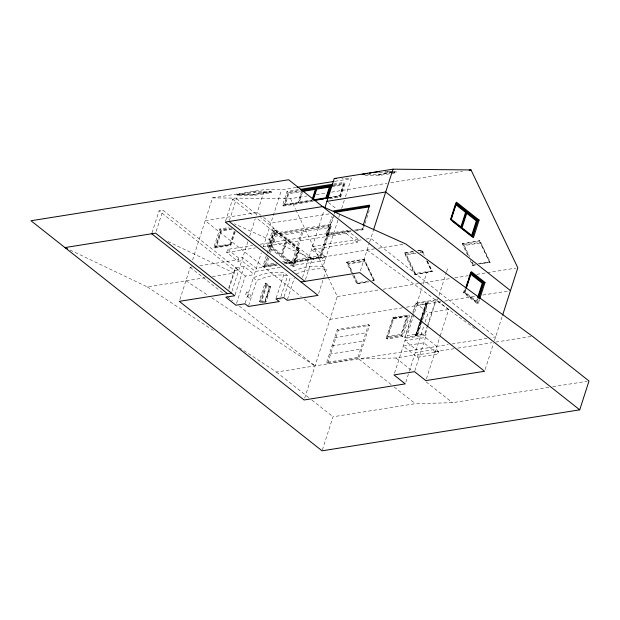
<?xml version="1.0" encoding="UTF-8"?>
<svg xmlns="http://www.w3.org/2000/svg" width="620" height="620" viewBox="0 0 620 620"><rect width="100%" height="100%" fill="white"/><g stroke="black" fill="none" stroke-linecap="round" stroke-linejoin="round"><path stroke-width="0.46" stroke-dasharray="3.1 2.33" d="M152.016 232.849L159.077 210.862L162.936 210.25L238.731 270.157L234.871 270.769L159.077 210.862M156.17 231.322L162.936 210.25M179.877 299.561L190.239 267.298L192.13 266.995M192.588 259.989L212.521 197.896L264.593 189.612L281.558 189.774L295.88 187.496M235.244 231.795L230.865 245.427L214.923 247.961L213.908 247.155L219.744 228.981L229.121 227.494M214.923 247.961L220.759 229.787L230.136 228.299M225.556 221.146L232.616 199.16L236.476 198.547L257.695 215.318M229.415 220.534L236.476 198.547M280.163 267.476L255.347 271.421L241.769 260.695L237.91 261.307L226.711 252.449L227.695 249.395L252.534 245.442M213.908 247.155L229.85 244.621L234.926 228.981M234.685 231.624L230.47 244.761L215.814 247.093L221.154 230.454L232.151 228.703M228.718 287.998L235.197 267.817L244.195 266.383L254.316 274.629L261.26 252.999M228.951 289.207L234.871 270.769M237.91 261.307L238.894 258.253L242.753 257.633L256.324 268.367L277.326 265.027M231.965 291.229L247.977 241.366M249.713 235.941L255.231 218.767M256.393 215.148L264.593 189.612M235.065 294.826L244.195 266.383M236.538 303.405L245.319 276.063L254.316 274.629M245.241 302.901L253.286 277.838A82.258 48.29 -51.7 0 1 284.27 272.909L287.665 275.59L279.907 299.755M263.291 246.675L281.558 189.774M247.868 296.763L248.845 293.71M267.383 246.14L273.025 228.578L274.179 228.392L268.538 245.954L267.383 246.14L293.066 266.437L294.221 266.251L299.863 248.69L298.701 248.876L273.025 228.578M248.636 305.583L256.68 280.519A82.258 48.29 -51.7 0 1 287.665 275.59M276.404 264.98L264.035 266.949L263.019 266.143L266.825 254.285M267.119 253.379L273.56 233.314L330.646 224.231L331.661 225.037L321.121 257.866L284.967 263.616M313.092 201.329L283.596 206.018L282.581 205.212L286.99 191.472L298.406 189.658M264.035 266.949L267.259 256.92M269.018 251.449L274.575 234.12L331.661 225.037M283.596 206.018L288.013 192.278L300.382 190.309M267.879 256.874L264.926 266.081L276.342 264.267M269.654 251.348L274.978 234.779L330.77 225.905L320.726 257.207L283.952 263.058M268.747 257.974L266.701 264.353L275.048 263.019M270.506 252.503L275.768 236.104L301.738 231.973L292.671 260.222L282.472 261.841M261.26 302.754L259.23 301.149L264.965 283.278L266.12 283.1L270.87 286.851L265.996 302.041M259.23 301.149L260.385 300.964L266.12 283.1M264.841 302.227L269.716 287.037L270.87 286.851M265.104 302.599L270.056 287.169L266.437 284.309L261.19 300.646L264.817 303.506M281.627 255.339L286.773 239.304M298.437 202.934L301.8 192.464M302.467 192.27L299.321 202.074L311.984 200.059M276.226 297.972L284.27 272.909M293.469 261.539L303.521 230.237M293.066 266.437L298.701 248.876M284.069 296.724L290.679 276.132M287.463 299.406L294.361 277.923M302.529 277.396L324.043 210.389M305.497 279.558L312.271 258.455L260.733 217.721M350.664 231.725L326.895 235.507L325.88 234.701L331.762 216.38M326.895 235.507L333.072 216.272M283.952 262.81L320.106 257.06L330.646 224.231M329.197 197.796L339.667 196.137L344.077 182.389L345.092 183.195L340.682 196.943L329.267 198.756M334.079 215.024L327.786 234.639L351.323 230.896M334.366 214.133L334.94 212.35M293.5 271.072A81.584 47.895 -51.7 0 1 322.974 266.747L338.489 218.411M338.784 217.504L339.938 213.892M341.682 208.475L344.286 200.345M345.449 196.742L351.246 178.684L341.814 178.599M318.603 293.601L323.493 278.38M323.779 277.489L326.368 269.429L322.974 266.747M263.019 246.675L346.154 233.453L347.13 230.392L358.337 239.25L357.353 242.304L311.457 249.604L325.027 260.338L288.757 266.104M304.676 398.141L337.303 296.523L328.112 277.295M354.4 230.167L362.003 228.958L362.886 226.207M363.483 226.424L362.623 229.098L355.09 230.299M355.415 230.973L363.026 229.764L364.785 224.262M365.079 223.347L369.202 210.521M326.717 362.375L337.257 329.546L368.505 324.57L369.52 325.376L358.98 358.205L327.74 363.18L326.717 362.375L357.965 357.407L358.98 358.205M327.74 363.18L338.28 330.351L369.52 325.376M360.398 270.824L369.381 242.831M369.675 241.932L373.163 231.066M322.377 449.903L333.017 416.772L415.299 403.682L452.461 402.698L548.894 387.353M357.965 357.407L368.505 324.57M386.206 338.202L392.879 317.432L408.433 314.96L409.448 315.766L402.783 336.528L387.229 339.008L386.206 338.202L401.768 335.73L402.783 336.528M387.229 339.008L393.894 318.238L409.448 315.766M401.768 335.73L408.433 314.96M414.819 370.768L426.296 335.017L405.728 338.288L404.705 337.489L411.688 315.735M412.85 312.116L415.764 303.048L436.333 299.778L448.663 309.527L440.084 336.265M412.346 315.596L405.325 337.388M412.641 314.681L416.16 303.715L427.73 301.87L421.305 321.896M394.537 373.132L405.728 338.288M416.779 303.854L421.98 287.672M423.135 284.076L427.172 271.483M414.927 335.102L415.16 334.374L416.214 334.746L415.648 334.296L414.927 335.102L416.547 335.916L420.693 323.005M420.988 322.082L426.909 303.637L425.777 302.746L424.987 303.761L425.553 304.203M425.777 302.746L425.475 303.684L426.041 304.126M420.755 319.812L416.129 334.219L407.154 335.645L416.958 305.032L425.956 303.606L421.042 318.913M420.841 320.339L415.981 335.474L415.493 335.552L425.855 303.265L426.343 303.188L421.127 319.432M416.059 335.994L420.5 322.16M420.794 321.238L426.421 303.715L426.909 303.637M416.919 335.544L421.011 322.803M422.212 320.966L417.81 334.676L424.878 333.552L427.521 325.322M422.507 320.052L428.374 301.769L435.449 300.646L427.815 324.415M405.852 382.075L409.037 372.155M409.324 371.256L423.948 325.709M425.134 322.02L428.094 312.798L448.663 309.527M417.368 357.26L418.151 354.81L438.72 351.54L437.937 353.981L417.368 357.26L403.225 346.076L423.793 342.806L437.937 353.981M404.705 337.489L425.281 334.211L427.312 327.872M427.606 326.965L436.333 299.778M437.348 300.584L446.299 272.707M446.594 271.808L447.749 268.212M426.421 378.804L439.782 337.187M479.469 299.755L478.307 303.397L477.144 303.575L463.458 292.756L464.915 288.207M465.403 288.912L464.271 292.438L476.827 302.366L478.245 297.957M463.458 292.756L464.613 292.57L465.783 288.935M465.938 289.447L465.078 292.129L476.509 301.157L477.369 298.476M477.144 303.575L478.609 299.026M485.181 369.458L493.574 343.302M494.442 340.589L502.316 316.076M346.534 262.299L364.258 259.121L374.55 280.643L374.054 281.085L363.762 259.555L346.534 262.299L352.3 274.35M363.762 259.555L364.258 259.121M352.71 275.21L356.826 283.821L369.109 281.511M427.42 261.012L432.404 271.436L414.679 274.621L404.387 253.092L413.951 251.216M417.989 250.929L422.111 249.914L424.925 255.797M414.679 274.621L432.404 271.436M467.596 255.083L462.241 243.892L479.965 240.715L490.257 262.237L479.795 264.26M462.241 243.892L479.965 240.715M470.068 260.245L472.541 265.414L475.749 264.546M236.917 194.316L254.146 191.572L271.297 191.743L271.366 192.626L254.138 195.37L236.987 195.199L236.917 194.316L254.068 194.478L271.297 191.743M236.987 195.199L254.215 192.464L271.366 192.626M335.017 181.273L351.246 178.684M270.072 191.727L252.844 194.471L237.925 194.238M378.006 174.561L395.235 171.817M367.699 174.46L379.231 174.569L392.832 172.407M393.739 172.259L396.459 171.833L396.529 172.717L391.088 173.577M365.01 175.313L379.3 175.452L390.181 173.724M333.614 184.055L344.077 182.389M333.676 185.016L345.092 183.195M302.358 190.72L288.409 192.936L284.487 205.158L312.387 200.717M333.048 185.837L344.209 184.062L340.287 196.276L329.127 198.051M331.56 186.798L343.317 184.93L339.884 195.618L329.034 197.346M212.521 197.896L290.501 198.648L306.737 196.067M316.293 194.548L325.841 193.029M331.568 192.115L386.965 183.303M390.786 182.699L462.419 171.298M282.581 205.212L312.077 200.524M232.058 229.439L221.557 231.113L216.698 246.225L230.074 244.102M329.065 213.908L270.839 223.169L261.787 216.016M303.025 231.764L328.995 227.633L319.928 255.882L293.958 260.012M260.183 244.226L347.13 230.392M325.88 234.701L350.594 230.772M226.711 252.449L255.378 247.892M358.337 239.25L312.433 246.551L326.012 257.285L284.967 263.81M357.972 240.382L362.56 239.653M366.234 239.064L370.83 238.336L495.613 336.97L490.87 337.729M199.694 265.794L238.452 259.625M263.019 266.143L278.24 263.725M312.271 258.455L308.411 259.075L256.874 218.333M374.596 248.829L312.17 258.765L234.422 223.835M378.363 248.233L403.76 244.195M70.145 250.054L147.335 286.928L205.763 277.628M212.373 276.582L234.12 273.118L166.47 240.808M417.578 250.635L422.111 249.914M404.387 253.092L413.455 251.65M347.766 263.399L364.994 260.656M405.62 254.192L415.594 252.603M420.128 251.883L422.848 251.457M463.473 244.993L480.702 242.249M415.958 253.208L406.425 254.727L415.4 273.482L431.597 270.909L426.707 260.679M419.771 252.603L422.631 252.146L424.258 255.556M368.024 281.023L357.538 282.689L353.059 273.312M371.837 280.411L373.744 280.108L364.769 261.353L348.572 263.934L352.648 272.459M478.02 263.523L489.451 261.702L480.485 242.947L464.287 245.52L469.58 256.603M372.736 280.93L374.55 280.643M479.376 263.965L490.257 262.237M356.826 283.821L368.613 281.945M472.541 265.414L476.168 264.841M337.303 296.523L379.324 289.835M383.144 289.23L418.485 283.611M419.438 283.456L450.957 278.442M454.778 277.838L468.146 275.706M476.749 274.342L486.297 272.823M487.25 272.668L515.902 268.111M402.558 307.807L329.972 319.354L304.265 299.026M406.379 307.195L440.766 301.731M444.587 301.119L475.145 296.259M482.786 295.043L510.485 290.633M393.669 318.757L406.658 316.688L400.969 334.405L387.988 336.474M334.622 337.753L365.87 332.777M331.987 345.96L363.235 340.985M329.352 354.167L360.6 349.2M239.328 347.588L276.45 372.062L448.206 344.581M451.996 343.968L487.072 338.334M391.166 384.609L358.732 358.972L395.893 357.988L414.54 355.02M435.108 351.749L454.065 348.735M457.854 348.13L491.97 342.705M495.744 342.101L532.433 336.265M552.714 386.748L587.093 381.277M390.553 171.771L384.927 171.717L392.359 171.88M391.483 171.779L396.459 171.833M379.378 172.546L390.809 172.662M391.762 172.67L396.529 172.717M185.907 280.79L207.692 295.159M211.73 297.817L315.022 365.924L239.397 306.148M147.335 286.928L213.505 330.561M367.071 250.031L476.648 329.856M464.613 292.57L478.307 303.397M339.667 196.137L340.682 196.943M362.003 228.958L363.026 229.764M328.453 202.546L336.753 209.103M346.154 233.453L357.353 242.304M286.99 191.472L288.013 192.278M425.289 302.824L426.421 303.715M415.764 303.048L428.094 312.798M425.281 334.211L426.296 335.017M436.821 346.402L425.514 337.458L404.938 340.737L416.253 349.672M320.106 257.06L321.121 257.866M438.72 351.54L435.891 349.308L415.322 352.579L418.151 354.81M415.416 335.025L416.547 335.916M392.879 317.432L393.894 318.238M261.036 215.419L257.261 212.435L205.189 220.72L301.235 296.639M232.616 199.16L253.844 215.938M273.56 233.314L274.575 234.12M268.538 245.954L294.221 266.251M395.893 357.988L412.486 371.101M426.064 381.835L452.461 402.698M219.744 228.981L220.759 229.787M229.85 244.621L230.865 245.427M337.257 329.546L338.28 330.351M227.695 249.395L238.894 258.253M264.965 283.278L269.716 287.037M394.18 386.988L415.299 403.682M253.286 277.838L256.68 280.519M260.385 300.964L263.097 303.11M190.239 267.298L222.758 292.997M227.292 296.585L232.593 300.77M276.45 372.062L308.884 397.699M311.899 400.078L333.017 416.772M235.197 267.817L245.319 276.063M479.469 241.149L489.761 262.671M472.029 261.725L473.254 264.283M462.737 243.451L468.464 255.417M471.789 262.369L473.029 264.972M421.615 250.356L423.677 254.657M426.56 260.687L431.907 271.878M404.883 252.658L415.175 274.179M347.029 261.857L357.322 283.387M290.501 198.648L295.515 209.134M295.934 210.01L327.693 276.427M379.231 174.569L379.3 175.452M254.146 191.572L254.215 192.464M254.068 194.478L254.138 195.37M296.197 274.04A81.584 47.895 -51.7 0 1 326.368 269.429M246.59 291.919L245.605 294.973L250.131 298.553L251.108 295.5L246.59 291.919M274.497 229.601L269.351 245.636L293.903 265.042L299.049 249.008L274.497 229.601M274.823 230.818L270.165 245.326L281.31 254.13L285.967 239.622L274.823 230.818M288.804 193.603L285.371 204.29L298.042 202.275L301.467 191.588L288.804 193.603M266.763 285.518L262.004 300.328L264.492 302.297L269.251 287.486L266.763 285.518M287.099 240.521L282.441 255.022L293.578 263.833L298.236 249.325L287.099 240.521M393.274 318.099L387.097 337.334L401.365 335.063L407.542 315.828L393.274 318.099"/><path stroke-width="0.93" d="M312.271 199.167L315.417 189.364L302.754 191.379M312.945 198.974L316.308 188.503M326.337 198.501L330.259 186.279M330.654 186.946L327.221 197.633L329.034 197.346M324.919 207.677L334.273 178.521L393.034 169.175L471.014 169.934L517.816 267.809L502.611 315.162M363.18 225.292L369.652 205.135L333.521 210.885L334.544 211.684L369.721 206.088M373.449 230.16L393.034 169.175M450.492 219.612L455.638 203.577L477.129 220.573L471.983 236.608L452.639 221.317M461.233 228.106L466.387 212.079M472.587 236.933L477.943 220.255L479.097 220.069L473.463 237.631L450.833 219.744L456.475 202.19L479.097 220.069M465.969 287.153L467.945 280.984M468.511 279.217L470.495 273.048L483.05 282.976L478.245 297.957M466.077 288.029L471.332 271.653L485.018 282.472L479.764 298.848M466.225 288.548L470.812 274.257L482.244 283.294L477.656 297.585M478.896 298.119L483.864 282.658L485.018 282.472M579.731 409.836L288.649 179.754L31 220.743L322.082 450.825L579.731 409.836L589 380.974L532.433 336.265L405.643 243.892L322.594 206.584L225.262 222.069L318.029 295.391L287.176 300.297L283.782 297.615L275.939 298.863L279.333 301.545L248.349 306.474L244.954 303.792L235.949 305.226L225.773 297.181L234.771 295.748L155.581 233.151L64.937 247.574L67.541 248.814M367.521 173.538L362.08 174.406L363.956 174.422M369.334 173.251L371.147 172.965M372.961 172.67L379.308 171.662M296.833 187.341L334.064 181.42M300.312 189.356L332.661 184.21M301.328 190.162L332.723 185.163M302.358 190.72L332.119 185.984M469.1 170.237L471.014 169.934M313.976 200.221L328.251 197.951M314.247 200.423L323.547 198.942M326.949 201.353L385.702 192.006L510.485 290.633M334.94 212.35L368.838 206.956M231.376 293.066L179.304 301.351L304.087 399.978L405.271 383.881L393.956 374.937L414.532 371.667L425.839 380.61L484.6 371.264L359.817 272.63L301.064 281.976M334.273 178.521L336.164 178.544M456.072 202.965L477.943 220.255M470.898 272.405L483.864 282.658M229.121 221.449L304.916 281.364M151.722 233.763L227.517 293.678M316.704 189.162L313.271 199.849L325.934 197.834L329.367 187.147L316.704 189.162M455.956 204.794L451.298 219.302L460.916 226.897L465.574 212.389L455.956 204.794M466.705 213.288L462.047 227.796L471.665 235.391L476.323 220.891L466.705 213.288"/></g></svg>
